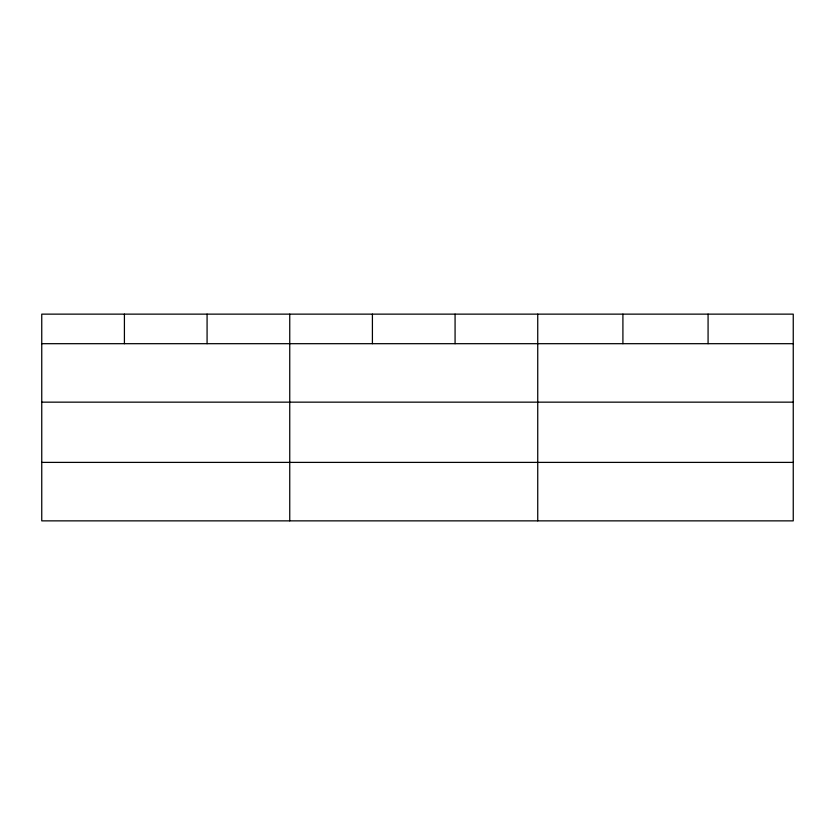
<?xml version="1.0" encoding="UTF-8"?>
<svg xmlns="http://www.w3.org/2000/svg" width="835" height="835" viewBox="0 0 835 835"><rect width="100%" height="100%" fill="white"/><g stroke="black" fill="none" stroke-linecap="round" stroke-linejoin="round"><path stroke-width="1.25" d="M793.25 402.157L793.25 314.137L41.75 314.137L41.75 520.863L793.25 520.863L793.25 402.157L41.75 402.157M41.75 343.686L793.25 343.686M41.75 462.392L793.25 462.392M708.08 314.137L708.08 343.686M622.91 314.137L622.91 343.686M537.74 314.137L537.74 520.863M455.075 314.137L455.075 343.686M372.41 314.137L372.41 343.686M289.745 314.137L289.745 520.863M207.08 314.137L207.08 343.686M124.415 314.137L124.415 343.686"/></g></svg>
